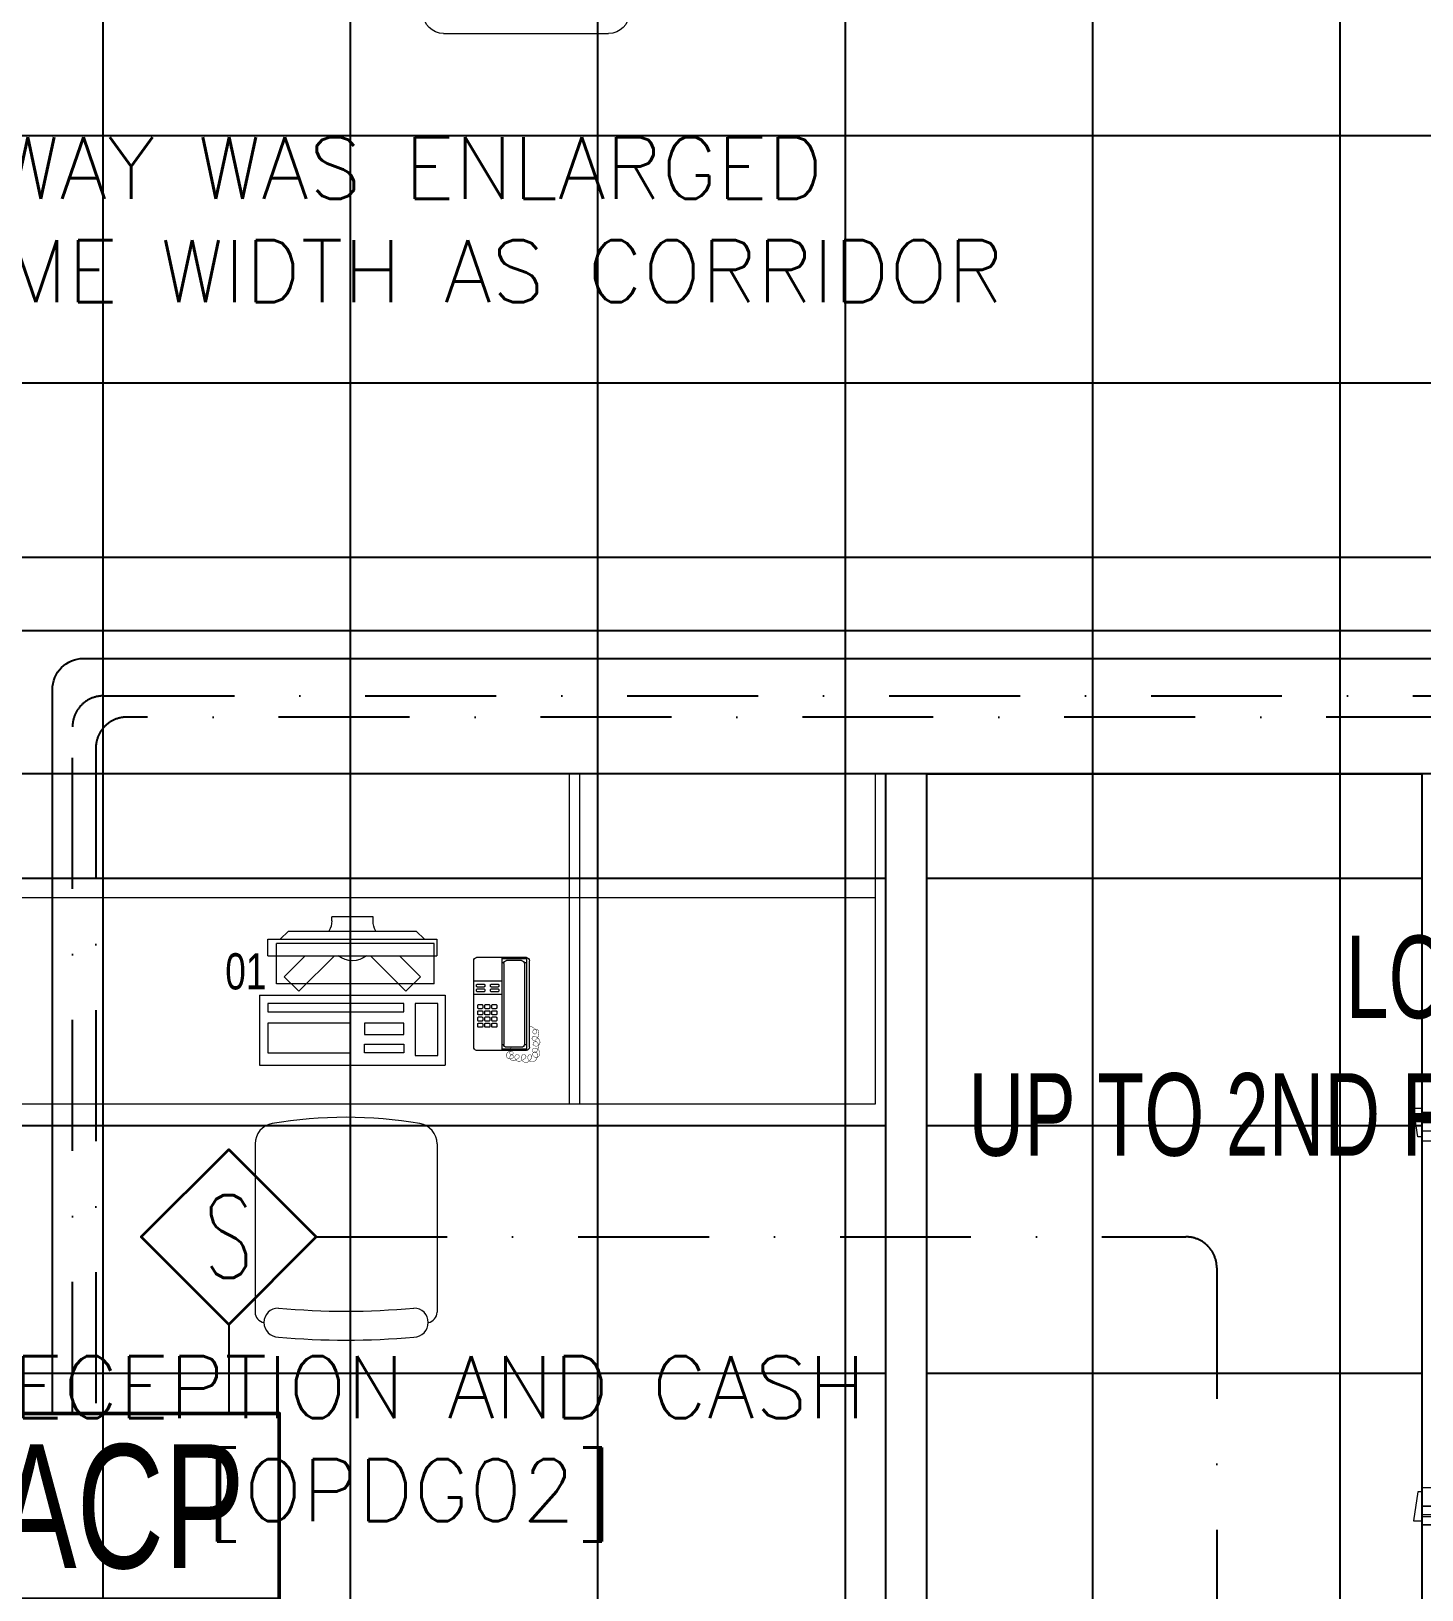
# Model space of a CAD drawing. Header units: inches. Extents: x -246178 to 57169, y -29325 to 19878.
# Drawn here: x 7026 to 10398, y -4725 to -947 of the extents above; entities that cross this region are included whole.
import ezdxf
from ezdxf import colors
from ezdxf.entities.mleader import LeaderData, LeaderLine
from ezdxf.enums import TextEntityAlignment as Align
from ezdxf.math import Vec2, Vec3

# ---------------------------------------------------------------- set-up
doc = ezdxf.new("R2010")
doc.units = ezdxf.units.IN
doc.header["$LTSCALE"] = 25
doc.header["$MEASUREMENT"] = 0
doc.linetypes.add('DASHDOT', pattern=[25.4, 12.7, -6.35, 0, -6.35])
doc.layers.get('0').update_dxf_attribs({"color": 8})
for name, color, linetype, lineweight in [('00-Ground Floor$0$72_EGR_BASE_TEXT', 252, 'Continuous', 5), ('00-Ground Floor$0$72_EGR_EQP_TAG', 142, 'Continuous', 5), ('00-Ground Floor$0$Aluminum', 251, 'Continuous', 5), ('00-Ground Floor$0$LOADING', 253, 'Continuous', 5), ('00-Ground Floor$0$Walls', 251, 'Continuous', 5), ('00-Ground Floor$0$Wooden Joinery', 251, 'Continuous', 5), ('E-LITE-CLNG-CNDT', 6, 'DASHDOT', 35), ('F-ALRM @ 100', 31, 'Continuous', 50), ('F-ALRM-CLNG @ 100', 33, 'Continuous', 35), ('F-ALRM-CLNG-CNDT', 51, 'DASHDOT', 25), ('F-ALRM-CNDT-SPLY', 43, 'POWER SUPPLY', 25), ('T-DATA-TEXT', 2, 'Continuous', 25)]:
    doc.layers.add(name, color=color, linetype=linetype, lineweight=lineweight)
doc.layers.add('00-Ground Floor$0$False Ceiling', color=251, linetype='Continuous')
doc.styles.add('00-Ground Floor$0$SIMPLEX', font='SIMPLEX.shx', dxfattribs={"height": 150})
doc.styles.add('00-Ground Floor$0$X3G_ENTITY_257CFD', font='swisscl.ttf', dxfattribs={"height": 200})
doc.styles.add('DC_Arial', font='arial.ttf', dxfattribs={"width": 0.7})
doc.styles.add('DC_Elc_Romans', font='elc_romans.shx', dxfattribs={"width": 0.7})
doc.styles.add('DC_Simplex', font='SIMPLEX.shx', dxfattribs={"width": 0.7})
doc.styles.get("Standard").update_dxf_attribs({"font": 'arial.ttf'})
doc.linetypes.add('POWER SUPPLY', pattern='A,50.8,-4,["PS",Standard,S=4.5,R=0,X=0,Y=-2.25],-11', length=65.8)

# ---------------------------------------------------------------- blocks, each defined once
blk = doc.blocks.new('00-Ground Floor$0$A$C72370EFE')
at = {"layer": '00-Ground Floor$0$Wooden Joinery'}
for p, q in [((-0.01, -0.03), (-0.01, -0.07)), ((0, -0.03), (-0.01, -0.03)), ((0.04, -0.03), (0.05, -0.03)), ((0.05, -0.03), (0.05, -0.07)), ((-0.05, -0.07), (-0.05, -0.16)), ((-0.03, -0.07), (-0.03, -0.16)), ((-0.01, -0.04), (-0.02, -0.04)), ((-0.01, -0.06), (-0.02, -0.06)), ((0, -0.07), (-0.01, -0.07)), ((0.04, -0.07), (0.05, -0.07)), ((0.05, -0.04), (0.06, -0.04)), ((0.05, -0.06), (0.06, -0.06)), ((0.07, -0.07), (0.07, -0.16)), ((0.09, -0.07), (0.09, -0.16)), ((-0.01, -0.17), (-0.02, -0.17)), ((-0.01, -0.17), (-0.01, -0.19)), ((0.05, -0.17), (0.06, -0.17)), ((0.05, -0.17), (0.05, -0.19)), ((-0.01, -0.19), (-0.02, -0.19)), ((0.05, -0.19), (0.06, -0.19))]:
    blk.add_line(p, q, dxfattribs=at)
for centre, radius, start, end in [((-0.02, -0.07), 0.03, 90, 180), ((-0.02, -0.07), 0.01, 90, 180), ((0.06, -0.07), 0.03, 0, 90), ((0.06, -0.07), 0.01, 0, 90), ((-0.02, -0.16), 0.03, 180, 270), ((-0.02, -0.16), 0.01, 180, 270), ((0.06, -0.16), 0.01, 270, 0), ((0.06, -0.16), 0.03, 270, 0)]:
    blk.add_arc(centre, radius, start, end, dxfattribs=at)
blk = doc.blocks.new('00-Ground Floor$0$A$C5DAD61B4')
at = {"layer": '00-Ground Floor$0$Wooden Joinery'}
for points in [[(80, 959.1), (80, 969.1), (10, 979.1), (10, 959.1)], [(940, 959.1), (940, 969.1), (1010, 979.1), (1010, 959.1)], [(70, 859.1), (70, 849.1), (0, 839.1), (0, 859.1)], [(120, 859.1), (120, 0), (80, 0), (80, 859.1)], [(950, 859.1), (950, 849.1), (1020, 839.1), (1020, 859.1)]]:
    blk.add_lwpolyline(points, close=True, dxfattribs=at)
for points in [[(45, 859.1), (45, 959.1), (20, 959.1), (20, 859.1), (45, 859.1)], [(45, 859.1), (80, 859.1), (80, 899.1), (90, 899.1), (90, 959.1), (45, 959.1), (45, 859.1)], [(975, 859.1), (940, 859.1), (940, 899.1), (930, 899.1), (930, 959.1), (975, 959.1), (975, 859.1)], [(975, 859.1), (975, 959.1), (1000, 959.1), (1000, 859.1), (975, 859.1)]]:
    blk.add_lwpolyline(points, dxfattribs=at)
blk.add_arc((80, 859.1), 860, 272.666, 0, dxfattribs=at)
at = {"layer": '00-Ground Floor$0$Wooden Joinery', "xscale": 999.9999999998854, "yscale": 999.9999999998854, "zscale": 999.9999999998854, "rotation": 180}
blk.add_blockref('00-Ground Floor$0$A$C72370EFE', (120, 0), dxfattribs=at)
blk = doc.blocks.new('00-Ground Floor$0$GF21021-P')
for p, q in [((-0.2207, 0.4756), (-0.2207, 0.0675)), ((0.2205, 0.4756), (0.2205, 0.0675))]:
    blk.add_line(p, q)
for centre, radius, start, end in [((-0.0001, -0.5295), 1.0695, 80.3671, 99.6329), ((-0.1707, 0.4756), 0.05, 99.6329, 180), ((0.1705, 0.4756), 0.05, 0, 80.3671), ((-0.1643, 0.0425), 0.0351, 90, 270), ((0, 1.8467), 1.7767, 264.6946, 275.3053), ((0.1641, 0.0425), 0.0351, 270, 90), ((-0.1957, 0.0675), 0.025, 180, 261.4721), ((0.1955, 0.0675), 0.025, 278.5279, 0), ((0, 1.8314), 1.8314, 264.8532, 275.147)]:
    blk.add_arc(centre, radius, start, end)
blk = doc.blocks.new('00-Ground Floor$0$DM20079-P')
at = {"color": 0}
for p, q in [((-0.0686, 0.217), (-0.0686, 0.008)), ((-0.0616, 0.225), (0.0594, 0.225)), ((-0.0616, 0.225), (-0.0616, 0)), ((-0.0616, 0.222), (-0.0016, 0.222)), ((-0.0616, 0.212), (-0.0565, 0.212)), ((-0.0566, 0.2105), (-0.0566, 0.0145)), ((-0.0496, 0.2175), (-0.0136, 0.2175)), ((-0.0068, 0.212), (-0.0016, 0.212)), ((-0.0066, 0.2105), (-0.0066, 0.0145)), ((-0.0016, 0.225), (-0.0016, 0)), ((0.0664, 0.217), (0.0664, 0.008)), ((-0.0016, 0.1675), (0.0664, 0.1675)), ((-0.0016, 0.135), (0.0664, 0.135)), ((-0.0616, 0.013), (-0.0565, 0.013)), ((-0.0616, 0.003), (-0.0016, 0.003)), ((-0.0594, 0), (0.0594, 0)), ((-0.0496, 0.0075), (-0.0136, 0.0075)), ((-0.0068, 0.013), (-0.0016, 0.013))]:
    blk.add_line(p, q, dxfattribs=at)
for points in [[(0.0074, 0.1605, 0.414214), (0.0054, 0.1585), (0.0054, 0.1555, 0.414214), (0.0074, 0.1535), (0.0234, 0.1535, 0.414214), (0.0254, 0.1555), (0.0254, 0.1585, 0.414214), (0.0234, 0.1605)], [(0.0574, 0.1535, 0.414214), (0.0594, 0.1555), (0.0594, 0.1585, 0.414214), (0.0574, 0.1605), (0.0414, 0.1605, 0.414214), (0.0394, 0.1585), (0.0394, 0.1555, 0.414214), (0.0414, 0.1535)], [(0.0234, 0.142, 0.414214), (0.0254, 0.144), (0.0254, 0.147, 0.414214), (0.0234, 0.149), (0.0074, 0.149, 0.414214), (0.0054, 0.147), (0.0054, 0.144, 0.414214), (0.0074, 0.142)], [(0.0574, 0.142, 0.414214), (0.0594, 0.144), (0.0594, 0.147, 0.414214), (0.0574, 0.149), (0.0414, 0.149, 0.414214), (0.0394, 0.147), (0.0394, 0.144, 0.414214), (0.0414, 0.142)], [(0.0104, 0.103, 0.414214), (0.0124, 0.101), (0.0204, 0.101, 0.414214), (0.0224, 0.103), (0.0224, 0.109, 0.414214), (0.0204, 0.111), (0.0124, 0.111, 0.414214), (0.0104, 0.109)], [(0.0104, 0.088, 0.414214), (0.0124, 0.086), (0.0204, 0.086, 0.414214), (0.0224, 0.088), (0.0224, 0.094, 0.414214), (0.0204, 0.096), (0.0124, 0.096, 0.414214), (0.0104, 0.094)], [(0.0104, 0.073, 0.414214), (0.0124, 0.071), (0.0204, 0.071, 0.414214), (0.0224, 0.073), (0.0224, 0.079, 0.414214), (0.0204, 0.081), (0.0124, 0.081, 0.414214), (0.0104, 0.079)], [(0.0274, 0.103, 0.414214), (0.0294, 0.101), (0.0374, 0.101, 0.414214), (0.0394, 0.103), (0.0394, 0.109, 0.414214), (0.0374, 0.111), (0.0294, 0.111, 0.414214), (0.0274, 0.109)], [(0.0274, 0.088, 0.414214), (0.0294, 0.086), (0.0374, 0.086, 0.414214), (0.0394, 0.088), (0.0394, 0.094, 0.414214), (0.0374, 0.096), (0.0294, 0.096, 0.414214), (0.0274, 0.094)], [(0.0274, 0.073, 0.414214), (0.0294, 0.071), (0.0374, 0.071, 0.414214), (0.0394, 0.073), (0.0394, 0.079, 0.414214), (0.0374, 0.081), (0.0294, 0.081, 0.414214), (0.0274, 0.079)], [(0.0444, 0.103, 0.414214), (0.0464, 0.101), (0.0544, 0.101, 0.414214), (0.0564, 0.103), (0.0564, 0.109, 0.414214), (0.0544, 0.111), (0.0464, 0.111, 0.414214), (0.0444, 0.109)], [(0.0444, 0.088, 0.414214), (0.0464, 0.086), (0.0544, 0.086, 0.414214), (0.0564, 0.088), (0.0564, 0.094, 0.414214), (0.0544, 0.096), (0.0464, 0.096, 0.414214), (0.0444, 0.094)], [(0.0444, 0.073, 0.414214), (0.0464, 0.071), (0.0544, 0.071, 0.414214), (0.0564, 0.073), (0.0564, 0.079, 0.414214), (0.0544, 0.081), (0.0464, 0.081, 0.414214), (0.0444, 0.079)], [(0.0104, 0.058, 0.414214), (0.0124, 0.056), (0.0204, 0.056, 0.414214), (0.0224, 0.058), (0.0224, 0.064, 0.414214), (0.0204, 0.066), (0.0124, 0.066, 0.414214), (0.0104, 0.064)], [(0.0274, 0.058, 0.414214), (0.0294, 0.056), (0.0374, 0.056, 0.414214), (0.0394, 0.058), (0.0394, 0.064, 0.414214), (0.0374, 0.066), (0.0294, 0.066, 0.414214), (0.0274, 0.064)], [(0.0444, 0.058, 0.414214), (0.0464, 0.056), (0.0544, 0.056, 0.414214), (0.0564, 0.058), (0.0564, 0.064, 0.414214), (0.0544, 0.066), (0.0464, 0.066, 0.414214), (0.0444, 0.064)]]:
    blk.add_lwpolyline(points, format="xyb", close=True, dxfattribs=at)
at = {"color": 0, "const_width": 0.001}
blk.add_lwpolyline([(-0.0686, 0.059, 0.184574), (-0.0861, 0.0478, 1.44364), (-0.0769, 0.0452, 0.837915), (-0.0907, 0.0465, 0.30536), (-0.0835, 0.0248, 1.584726), (-0.0815, 0.034, 0.253153), (-0.094, 0.0228, 0.874198), (-0.0776, 0.0142, 0.915253), (-0.0897, 0.0168, 0.223821), (-0.0874, -0.0011, 1.703343), (-0.0796, 0.005, 0.588962), (-0.0934, -0.0114, 0.717795), (-0.0769, -0.0108, 0.983104), (-0.0875, -0.0075, 0.326362), (-0.0815, -0.0259, 0.758716), (-0.0657, -0.0134, 0.906186), (-0.0743, -0.016, 0.189488), (-0.067, -0.0272, 0.7948), (-0.0506, -0.0127, 1.223996), (-0.0585, -0.0193, 0.072149), (-0.0473, -0.0259, 0.645886), (-0.0341, -0.0134, 1.366917), (-0.042, -0.0193, 0.078415), (-0.0315, -0.0246, 0.723006), (-0.0229, -0.0127, 1.105484), (-0.0289, -0.018, 0.327892), (-0.017, -0.0193, 0.446638), (-0.0144, -0.0068, 0.327263), (-0.0269, -0.0029, 1.240441), (-0.0229, -0.0094, 0.611307), (-0.0278, 0.0075)], format="xyb", dxfattribs=at)
at = {"color": 0}
for centre, radius, start, end in [((-0.0605, 0.217), 0.00813, 97.9633, 179.6649), ((-0.0496, 0.2105), 0.007, 90, 180), ((-0.0136, 0.2105), 0.007, 0, 90), ((0.0582, 0.217), 0.00813, 0.3351, 82.0367), ((-0.0605, 0.008), 0.00813, 180.3351, 277.9633), ((-0.0496, 0.0145), 0.007, 180, 270), ((-0.0136, 0.0145), 0.007, 270, 0), ((0.0582, 0.008), 0.00813, 277.9633, 359.6649)]:
    blk.add_arc(centre, radius, start, end, dxfattribs=at)
blk = doc.blocks.new('00-Ground Floor$0$GF21009T-P')
for p, q in [((0.4002, 0.5), (0, 0.5)), ((-0.0499, 0.4501), (-0.0499, 0.0499)), ((0.4501, 0.4501), (0.4501, 0.0499)), ((0.4501, 0.3), (0.5001, 0.3)), ((0.4501, 0.2), (0.5001, 0.2)), ((0.4002, 0), (0, 0))]:
    blk.add_line(p, q)
for centre, start, end in [((0, 0.4501), 90, 180), ((0.4002, 0.4501), 0, 90), ((0, 0.0499), 180, 270), ((0.4002, 0.0499), 270, 0)]:
    blk.add_arc(centre, 0.0499, start, end)
blk = doc.blocks.new('00-Ground Floor$0$A$C76ae8329')
at = {"layer": '00-Ground Floor$0$Aluminum'}
for p, q in [((202.1, 404.6), (1182.1, 404.6)), ((227.1, 404.6), (227.1, 304.6)), ((1157.1, 404.6), (1157.1, 304.6)), ((227.1, 354.6), (1157.1, 354.6)), ((277.1, 354.6), (277.1, 304.6)), ((1107.1, 354.6), (1107.1, 304.6)), ((202.1, 304.6), (1182.1, 304.6)), ((1107.1, 329.6), (277.1, 329.6))]:
    blk.add_line(p, q, dxfattribs=at)
at = {"layer": '00-Ground Floor$0$Walls'}
for p, q in [((202.1, 304.6), (202.1, 404.6)), ((202.1, 304.6), (202.1, 404.6)), ((202.1, 404.6), (202.1, 304.6)), ((1182.1, 304.6), (1182.1, 404.6)), ((1182.1, 304.6), (1182.1, 404.6)), ((1182.1, 404.6), (1182.1, 304.6))]:
    blk.add_line(p, q, dxfattribs=at)
blk = doc.blocks.new('00-Ground Floor$0$ITCWLS1-P')
at = {"layer": '00-Ground Floor$0$LOADING'}
for p, q in [((-0.2651, 0.43, 0), (-0.3051, 0.43, 0)), ((-0.3051, 0.43, 0), (-0.3051, 0.02, 0)), ((-0.2651, 0.43, 0), (-0.2651, 0.02, 0)), ((-0.17, 0.45), (-0.17, 0)), ((-0.17, 0.45), (0, 0.45)), ((-0.1496, 0.4305), (-0.1291, 0.4305)), ((-0.1291, 0.4305), (-0.1291, 0.4089)), ((0, 0.45), (0, 0)), ((-0.3251, 0.38, 0), (-0.3051, 0.4, 0)), ((-0.3251, 0.38, 0), (-0.3251, 0.07, 0)), ((-0.197, 0.4094), (-0.295, 0.4094)), ((-0.295, 0.0264), (-0.295, 0.4094)), ((-0.197, 0.0264), (-0.197, 0.4094)), ((-0.3503, 0.275), (-0.3596, 0.275)), ((-0.3596, 0.175), (-0.3596, 0.275)), ((-0.3503, 0.175), (-0.3596, 0.175)), ((-0.3251, 0.07, 0), (-0.3051, 0.05, 0)), ((-0.3051, 0.02, 0), (-0.2651, 0.02, 0)), ((-0.197, 0.0264), (-0.295, 0.0264)), ((-0.17, 0), (0, 0))]:
    blk.add_line(p, q, dxfattribs=at)
at = {"layer": '00-Ground Floor$0$LOADING', "extrusion": (2.48281e-10, 3.18408e-10, -1)}
for p, q in [((-0.2651, 0.3395), (-0.2144, 0.3902)), ((-0.1791, 0.3548), (-0.2144, 0.3902)), ((-0.2651, 0.2688), (-0.1791, 0.3548))]:
    blk.add_line(p, q, dxfattribs=at)
at = {"layer": '00-Ground Floor$0$LOADING', "extrusion": (2.48281e-10, -3.18408e-10, -1)}
for p, q in [((-0.2651, 0.1812), (-0.1791, 0.0952)), ((-0.2651, 0.1105), (-0.2144, 0.0598)), ((-0.1791, 0.0952), (-0.2144, 0.0598))]:
    blk.add_line(p, q, dxfattribs=at)
at = {"layer": '00-Ground Floor$0$LOADING'}
for points in [[(-0.1291, 0.4089), (-0.1291, 0.1), (-0.1496, 0.1), (-0.1496, 0.4305)], [(-0.1496, 0.1), (-0.1496, 0.1), (-0.1496, 0.1), (-0.1496, 0.1), (-0.1496, 0.1), (-0.1496, 0.1), (-0.1496, 0.1), (-0.1496, 0.1), (-0.1496, 0.1)], [(-0.1496, 0.1), (-0.1496, 0.1), (-0.1496, 0.1), (-0.1496, 0.1), (-0.1496, 0.1), (-0.1496, 0.1), (-0.1496, 0.1), (-0.1496, 0.1), (-0.1496, 0.1), (-0.1496, 0.1), (-0.1496, 0.1), (-0.1496, 0.1), (-0.1496, 0.1), (-0.1496, 0.1), (-0.1496, 0.1), (-0.1496, 0.1), (-0.1496, 0.1), (-0.1496, 0.1)], [(-0.1496, 0.1), (-0.1496, 0.1), (-0.1496, 0.1), (-0.1496, 0.1), (-0.1496, 0.1), (-0.1496, 0.1), (-0.1496, 0.1), (-0.1496, 0.1), (-0.1496, 0.1), (-0.1496, 0.1)], [(-0.1496, 0.1), (-0.1496, 0.1), (-0.1496, 0.1), (-0.1496, 0.1), (-0.1496, 0.1), (-0.1496, 0.1), (-0.1496, 0.1)], [(-0.1496, 0.1), (-0.1496, 0.1), (-0.1496, 0.1), (-0.1496, 0.1), (-0.1496, 0.1), (-0.1496, 0.1), (-0.1496, 0.1), (-0.1496, 0.1), (-0.1496, 0.1), (-0.1496, 0.1)], [(-0.1496, 0.1), (-0.1496, 0.1), (-0.1496, 0.1), (-0.1496, 0.1), (-0.1496, 0.1), (-0.1496, 0.1), (-0.1496, 0.1), (-0.1496, 0.1), (-0.1496, 0.1), (-0.1496, 0.1), (-0.1496, 0.1), (-0.1496, 0.1), (-0.1496, 0.1), (-0.1496, 0.1), (-0.1496, 0.1)], [(-0.1496, 0.1), (-0.1496, 0.1), (-0.1496, 0.1), (-0.1496, 0.1), (-0.1496, 0.1), (-0.1496, 0.1), (-0.1496, 0.1), (-0.1496, 0.1), (-0.1496, 0.1), (-0.1496, 0.1)], [(-0.1496, 0.1), (-0.1496, 0.1), (-0.1496, 0.1), (-0.1496, 0.1), (-0.1496, 0.1), (-0.1496, 0.1), (-0.1496, 0.1), (-0.1496, 0.1), (-0.1496, 0.1), (-0.1496, 0.1)], [(-0.1496, 0.1), (-0.1496, 0.1), (-0.1496, 0.1), (-0.1496, 0.1), (-0.1496, 0.1), (-0.1496, 0.1), (-0.1496, 0.1), (-0.1496, 0.1), (-0.1496, 0.1), (-0.1496, 0.1), (-0.1496, 0.1), (-0.1496, 0.1), (-0.1496, 0.1), (-0.1496, 0.1), (-0.1496, 0.1), (-0.1496, 0.1), (-0.1496, 0.1), (-0.1496, 0.1), (-0.1496, 0.1), (-0.1496, 0.1), (-0.1496, 0.1), (-0.1496, 0.1), (-0.1496, 0.1), (-0.1496, 0.1), (-0.1496, 0.1), (-0.1496, 0.1), (-0.1496, 0.1), (-0.1496, 0.1), (-0.1496, 0.1), (-0.1496, 0.1), (-0.1496, 0.1), (-0.1496, 0.1), (-0.1496, 0.1), (-0.1496, 0.1), (-0.1496, 0.1), (-0.1496, 0.1), (-0.1496, 0.1), (-0.1496, 0.1), (-0.1496, 0.1), (-0.1496, 0.1), (-0.1496, 0.1), (-0.1496, 0.1), (-0.1496, 0.1), (-0.1496, 0.1), (-0.1496, 0.1), (-0.1496, 0.1), (-0.1496, 0.1), (-0.1496, 0.1), (-0.1496, 0.1), (-0.1496, 0.1), (-0.1496, 0.1), (-0.1496, 0.1), (-0.1496, 0.1), (-0.1496, 0.1)], [(-0.1496, 0.1), (-0.1496, 0.1), (-0.1496, 0.1), (-0.1496, 0.1), (-0.1496, 0.1), (-0.1496, 0.1), (-0.1496, 0.1), (-0.1496, 0.1), (-0.1496, 0.1), (-0.1496, 0.1), (-0.1496, 0.1), (-0.1496, 0.1), (-0.1496, 0.1), (-0.1496, 0.1), (-0.1496, 0.1), (-0.1496, 0.1), (-0.1496, 0.1), (-0.1496, 0.1), (-0.1496, 0.1), (-0.1496, 0.1), (-0.1496, 0.1), (-0.1496, 0.1), (-0.1496, 0.1), (-0.1496, 0.1), (-0.1496, 0.1), (-0.1496, 0.1), (-0.1496, 0.1), (-0.1496, 0.1), (-0.1496, 0.1), (-0.1496, 0.1), (-0.1496, 0.1), (-0.1496, 0.1), (-0.1496, 0.1), (-0.1496, 0.1), (-0.1496, 0.1), (-0.1496, 0.1), (-0.1496, 0.1), (-0.1496, 0.1), (-0.1496, 0.1), (-0.1496, 0.1), (-0.1496, 0.1), (-0.1496, 0.1), (-0.1496, 0.1), (-0.1496, 0.1), (-0.1496, 0.1), (-0.1496, 0.1), (-0.1496, 0.1), (-0.1496, 0.1), (-0.1496, 0.1), (-0.1496, 0.1), (-0.1496, 0.1), (-0.1496, 0.1), (-0.1496, 0.1), (-0.1496, 0.1), (-0.1496, 0.1), (-0.1496, 0.1), (-0.1496, 0.1), (-0.1496, 0.1), (-0.1496, 0.1), (-0.1496, 0.1), (-0.1496, 0.1), (-0.1496, 0.1), (-0.1496, 0.1), (-0.1496, 0.1), (-0.1496, 0.1), (-0.1496, 0.1), (-0.1496, 0.1), (-0.1496, 0.1), (-0.1496, 0.1), (-0.1496, 0.1), (-0.1496, 0.1), (-0.1496, 0.1), (-0.1496, 0.1), (-0.1496, 0.1), (-0.1496, 0.1), (-0.1496, 0.1), (-0.1496, 0.1), (-0.1496, 0.1), (-0.1496, 0.1), (-0.1496, 0.1), (-0.1496, 0.1), (-0.1496, 0.1), (-0.1496, 0.1), (-0.1496, 0.1), (-0.1496, 0.1), (-0.1496, 0.1), (-0.1496, 0.1), (-0.1496, 0.1), (-0.1496, 0.1)], [(-0.1496, 0.1), (-0.1496, 0.1), (-0.1496, 0.1), (-0.1496, 0.1), (-0.1496, 0.1), (-0.1496, 0.1), (-0.1496, 0.1), (-0.1496, 0.1), (-0.1496, 0.1), (-0.1496, 0.1), (-0.1496, 0.1), (-0.1496, 0.1)], [(-0.1496, 0.1), (-0.1496, 0.1), (-0.1496, 0.1), (-0.1496, 0.1), (-0.1496, 0.1), (-0.1496, 0.1), (-0.1496, 0.1)], [(-0.1496, 0.1), (-0.1496, 0.1), (-0.1496, 0.1), (-0.1496, 0.1), (-0.1496, 0.1), (-0.1496, 0.1), (-0.1496, 0.1), (-0.1496, 0.1), (-0.1496, 0.1), (-0.1496, 0.1), (-0.1496, 0.1), (-0.1496, 0.1), (-0.1496, 0.1), (-0.1496, 0.1), (-0.1496, 0.1), (-0.1496, 0.1), (-0.1496, 0.1)], [(-0.1496, 0.1), (-0.1496, 0.1), (-0.1496, 0.1), (-0.1496, 0.1), (-0.1496, 0.1), (-0.1496, 0.1), (-0.1496, 0.1), (-0.1496, 0.1), (-0.1496, 0.1), (-0.1496, 0.1), (-0.1496, 0.1), (-0.1496, 0.1), (-0.1496, 0.1), (-0.1496, 0.1), (-0.1496, 0.1), (-0.1496, 0.1), (-0.1496, 0.1), (-0.1496, 0.1), (-0.1496, 0.1), (-0.1496, 0.1), (-0.1496, 0.1), (-0.1496, 0.1), (-0.1496, 0.1), (-0.1496, 0.1), (-0.1496, 0.1), (-0.1496, 0.1), (-0.1496, 0.1), (-0.1496, 0.1), (-0.1496, 0.1), (-0.1496, 0.1), (-0.1496, 0.1), (-0.1496, 0.1), (-0.1496, 0.1), (-0.1496, 0.1), (-0.1496, 0.1), (-0.1496, 0.1), (-0.1496, 0.1), (-0.1496, 0.1), (-0.1496, 0.1), (-0.1496, 0.1), (-0.1496, 0.1), (-0.1496, 0.1), (-0.1496, 0.1), (-0.1496, 0.1), (-0.1496, 0.1), (-0.1496, 0.1), (-0.1496, 0.1), (-0.1496, 0.1), (-0.1496, 0.1), (-0.1496, 0.1), (-0.1496, 0.1), (-0.1496, 0.1), (-0.1496, 0.1), (-0.1496, 0.1), (-0.1496, 0.1), (-0.1496, 0.1), (-0.1496, 0.1), (-0.1496, 0.1), (-0.1496, 0.1), (-0.1496, 0.1), (-0.1496, 0.1), (-0.1496, 0.1), (-0.1496, 0.1), (-0.1496, 0.1), (-0.1496, 0.1), (-0.1496, 0.1), (-0.1496, 0.1), (-0.1496, 0.1), (-0.1496, 0.1), (-0.1496, 0.1), (-0.1496, 0.1), (-0.1496, 0.1), (-0.1496, 0.1), (-0.1496, 0.1), (-0.1496, 0.1), (-0.1496, 0.1), (-0.1496, 0.1), (-0.1496, 0.1), (-0.1496, 0.1), (-0.1496, 0.1), (-0.1496, 0.1), (-0.1496, 0.1), (-0.1496, 0.1), (-0.1496, 0.1), (-0.1496, 0.1), (-0.1496, 0.1), (-0.1496, 0.1), (-0.1496, 0.1), (-0.1496, 0.1), (-0.1496, 0.1), (-0.1496, 0.1), (-0.1496, 0.1), (-0.1496, 0.1), (-0.1496, 0.1), (-0.1496, 0.1), (-0.1496, 0.1), (-0.1496, 0.1), (-0.1496, 0.1), (-0.1496, 0.1), (-0.1496, 0.1), (-0.1496, 0.1), (-0.1496, 0.1), (-0.1496, 0.1), (-0.1496, 0.1), (-0.1496, 0.1), (-0.1496, 0.1), (-0.1496, 0.1), (-0.1496, 0.1), (-0.1496, 0.1), (-0.1496, 0.1), (-0.1496, 0.1)], [(-0.1496, 0.1), (-0.1496, 0.1), (-0.1496, 0.1), (-0.1496, 0.1), (-0.1496, 0.1), (-0.1496, 0.1), (-0.1496, 0.1), (-0.1496, 0.1)]]:
    blk.add_lwpolyline(points, dxfattribs=at)
for points in [[(-0.1019, 0.4305), (-0.0304, 0.4305), (-0.0304, 0.2294), (-0.1019, 0.2294)], [(-0.1019, 0.1954), (-0.0747, 0.1954), (-0.0747, 0.1), (-0.1019, 0.1)], [(-0.0304, 0.1954), (-0.0508, 0.1954), (-0.0508, 0.1), (-0.0304, 0.1)], [(-0.1496, 0.1), (-0.1496, 0.1), (-0.1496, 0.1), (-0.1496, 0.1), (-0.1496, 0.1), (-0.1496, 0.1), (-0.1496, 0.1), (-0.1496, 0.1), (-0.1496, 0.1), (-0.1496, 0.1), (-0.1496, 0.1), (-0.1496, 0.1), (-0.1496, 0.1), (-0.1496, 0.1), (-0.1496, 0.1), (-0.1496, 0.1), (-0.1496, 0.1), (-0.1496, 0.1), (-0.1496, 0.1), (-0.1496, 0.1), (-0.1496, 0.1), (-0.1496, 0.1), (-0.1496, 0.1), (-0.1496, 0.1), (-0.1496, 0.1), (-0.1496, 0.1), (-0.1496, 0.1), (-0.1496, 0.1), (-0.1496, 0.1), (-0.1496, 0.1), (-0.1496, 0.1), (-0.1496, 0.1), (-0.1496, 0.1), (-0.1496, 0.1), (-0.1496, 0.1), (-0.1496, 0.1), (-0.1496, 0.1), (-0.1496, 0.1), (-0.1496, 0.1), (-0.1496, 0.1), (-0.1496, 0.1), (-0.1496, 0.1), (-0.1496, 0.1), (-0.1496, 0.1), (-0.1496, 0.1), (-0.1496, 0.1), (-0.1496, 0.1), (-0.1496, 0.1), (-0.1496, 0.1), (-0.1496, 0.1), (-0.1496, 0.1), (-0.1496, 0.1), (-0.1496, 0.1), (-0.1496, 0.1), (-0.1496, 0.1), (-0.1496, 0.1), (-0.1496, 0.1), (-0.1496, 0.1), (-0.1496, 0.1), (-0.1496, 0.1), (-0.1496, 0.1), (-0.1496, 0.1), (-0.1496, 0.1), (-0.1496, 0.1), (-0.1496, 0.1), (-0.1496, 0.1), (-0.1496, 0.1), (-0.1496, 0.1), (-0.1496, 0.1), (-0.1496, 0.1), (-0.1496, 0.1), (-0.1496, 0.1), (-0.1496, 0.1), (-0.1496, 0.1), (-0.1496, 0.1), (-0.1496, 0.1), (-0.1496, 0.1), (-0.1496, 0.1), (-0.1496, 0.1), (-0.1496, 0.1), (-0.1496, 0.1), (-0.1496, 0.1), (-0.1496, 0.1), (-0.1496, 0.1), (-0.1496, 0.1), (-0.1496, 0.1), (-0.1496, 0.1), (-0.1496, 0.1), (-0.1496, 0.1), (-0.1496, 0.1), (-0.1496, 0.1), (-0.1496, 0.1), (-0.1496, 0.1), (-0.1496, 0.1), (-0.1496, 0.1), (-0.1496, 0.1), (-0.1496, 0.1), (-0.1496, 0.1), (-0.1496, 0.1), (-0.1496, 0.1), (-0.1496, 0.1), (-0.1496, 0.1), (-0.1496, 0.1), (-0.1496, 0.1), (-0.1496, 0.1), (-0.1496, 0.1), (-0.1496, 0.1), (-0.1496, 0.1), (-0.1496, 0.1), (-0.1496, 0.1), (-0.1496, 0.1), (-0.1496, 0.1), (-0.1496, 0.1), (-0.1496, 0.1), (-0.1496, 0.1), (-0.1496, 0.1), (-0.1496, 0.1), (-0.1496, 0.1), (-0.1496, 0.1), (-0.1496, 0.1), (-0.1496, 0.1), (-0.1496, 0.1), (-0.1496, 0.1), (-0.1496, 0.1), (-0.1496, 0.1), (-0.1496, 0.1), (-0.1496, 0.1), (-0.1496, 0.1), (-0.1496, 0.1), (-0.1496, 0.1), (-0.1496, 0.1), (-0.1496, 0.1), (-0.1496, 0.1), (-0.1496, 0.1), (-0.1496, 0.1), (-0.1496, 0.1), (-0.1496, 0.1), (-0.1496, 0.1), (-0.1496, 0.1), (-0.1496, 0.1), (-0.1496, 0.1), (-0.1496, 0.1), (-0.1496, 0.1), (-0.1496, 0.1), (-0.1496, 0.1), (-0.1496, 0.1), (-0.1496, 0.1), (-0.1496, 0.1), (-0.1496, 0.1), (-0.1496, 0.1), (-0.1496, 0.1), (-0.1496, 0.1), (-0.1496, 0.1), (-0.1496, 0.1), (-0.1496, 0.1), (-0.1496, 0.1), (-0.1496, 0.1), (-0.1496, 0.1), (-0.1496, 0.1), (-0.1496, 0.1), (-0.1496, 0.1), (-0.1496, 0.1), (-0.1496, 0.1), (-0.1496, 0.1), (-0.1496, 0.1), (-0.1496, 0.1), (-0.1496, 0.1), (-0.1496, 0.1), (-0.1496, 0.1), (-0.1496, 0.1), (-0.1496, 0.1), (-0.1496, 0.1), (-0.1496, 0.1), (-0.1496, 0.1), (-0.1496, 0.1), (-0.1496, 0.1), (-0.1496, 0.1), (-0.1496, 0.1), (-0.1496, 0.1), (-0.1496, 0.1), (-0.1496, 0.1), (-0.1496, 0.1), (-0.1496, 0.1), (-0.1496, 0.1), (-0.1496, 0.1), (-0.1496, 0.1), (-0.1496, 0.1), (-0.1496, 0.1), (-0.1496, 0.1), (-0.1496, 0.1), (-0.1496, 0.1), (-0.1496, 0.1), (-0.1496, 0.1), (-0.1496, 0.1), (-0.1496, 0.1), (-0.1496, 0.1), (-0.1496, 0.1), (-0.1496, 0.1), (-0.1496, 0.1), (-0.1496, 0.1), (-0.1496, 0.1), (-0.1496, 0.1), (-0.1496, 0.1), (-0.1496, 0.1), (-0.1496, 0.1), (-0.1496, 0.1), (-0.1496, 0.1), (-0.1496, 0.1), (-0.1496, 0.1), (-0.1496, 0.1), (-0.1496, 0.1), (-0.1496, 0.1), (-0.1496, 0.1), (-0.1496, 0.1), (-0.1496, 0.1), (-0.1496, 0.1), (-0.1496, 0.1), (-0.1496, 0.1), (-0.1496, 0.1), (-0.1496, 0.1), (-0.1496, 0.1), (-0.1496, 0.1), (-0.1496, 0.1), (-0.1496, 0.1), (-0.1496, 0.1), (-0.1496, 0.1), (-0.1496, 0.1), (-0.1496, 0.1), (-0.1496, 0.1), (-0.1496, 0.1), (-0.1496, 0.1), (-0.1496, 0.1), (-0.1496, 0.1), (-0.1496, 0.1), (-0.1496, 0.1), (-0.1496, 0.1), (-0.1496, 0.1), (-0.1496, 0.1), (-0.1496, 0.1), (-0.1496, 0.1), (-0.1496, 0.1), (-0.1496, 0.1), (-0.1496, 0.1), (-0.1496, 0.1), (-0.1496, 0.1), (-0.1496, 0.1), (-0.1496, 0.1), (-0.1496, 0.1), (-0.1496, 0.1), (-0.1496, 0.1), (-0.1496, 0.1), (-0.1496, 0.1), (-0.1496, 0.1), (-0.1496, 0.1), (-0.1496, 0.1), (-0.1496, 0.1), (-0.1496, 0.1), (-0.1496, 0.1), (-0.1496, 0.1), (-0.1496, 0.1), (-0.1496, 0.1), (-0.1496, 0.1), (-0.1496, 0.1), (-0.1496, 0.1), (-0.1496, 0.1), (-0.1496, 0.1), (-0.1496, 0.1), (-0.1496, 0.1), (-0.1496, 0.1), (-0.1496, 0.1), (-0.1496, 0.1), (-0.1496, 0.1), (-0.1496, 0.1), (-0.1496, 0.1), (-0.1496, 0.1), (-0.1496, 0.1), (-0.1496, 0.1)], [(-0.1496, 0.1), (-0.1496, 0.1), (-0.1496, 0.1), (-0.1496, 0.1), (-0.1496, 0.1), (-0.1496, 0.1), (-0.1496, 0.1), (-0.1496, 0.1), (-0.1496, 0.1), (-0.1496, 0.1), (-0.1496, 0.1), (-0.1496, 0.1), (-0.1496, 0.1), (-0.1496, 0.1), (-0.1496, 0.1), (-0.1496, 0.1), (-0.1496, 0.1), (-0.1496, 0.1), (-0.1496, 0.1), (-0.1496, 0.1), (-0.1496, 0.1), (-0.1496, 0.1), (-0.1496, 0.1), (-0.1496, 0.1), (-0.1496, 0.1), (-0.1496, 0.1), (-0.1496, 0.1), (-0.1496, 0.1), (-0.1496, 0.1), (-0.1496, 0.1), (-0.1496, 0.1), (-0.1496, 0.1), (-0.1496, 0.1), (-0.1496, 0.1), (-0.1496, 0.1), (-0.1496, 0.1), (-0.1496, 0.1), (-0.1496, 0.1), (-0.1496, 0.1), (-0.1496, 0.1), (-0.1496, 0.1), (-0.1496, 0.1), (-0.1496, 0.1), (-0.1496, 0.1), (-0.1496, 0.1), (-0.1496, 0.1), (-0.1496, 0.1), (-0.1496, 0.1), (-0.1496, 0.1), (-0.1496, 0.1), (-0.1496, 0.1), (-0.1496, 0.1), (-0.1496, 0.1), (-0.1496, 0.1), (-0.1496, 0.1), (-0.1496, 0.1), (-0.1496, 0.1), (-0.1496, 0.1), (-0.1496, 0.1), (-0.1496, 0.1), (-0.1496, 0.1), (-0.1496, 0.1), (-0.1496, 0.1), (-0.1496, 0.1), (-0.1496, 0.1), (-0.1496, 0.1), (-0.1496, 0.1), (-0.1496, 0.1), (-0.1496, 0.1), (-0.1496, 0.1), (-0.1496, 0.1), (-0.1496, 0.1), (-0.1496, 0.1), (-0.1496, 0.1), (-0.1496, 0.1), (-0.1496, 0.1), (-0.1496, 0.1), (-0.1496, 0.1), (-0.1496, 0.1), (-0.1496, 0.1), (-0.1496, 0.1), (-0.1496, 0.1), (-0.1496, 0.1), (-0.1496, 0.1), (-0.1496, 0.1), (-0.1496, 0.1), (-0.1496, 0.1), (-0.1496, 0.1), (-0.1496, 0.1), (-0.1496, 0.1), (-0.1496, 0.1), (-0.1496, 0.1), (-0.1496, 0.1), (-0.1496, 0.1), (-0.1496, 0.1), (-0.1496, 0.1), (-0.1496, 0.1), (-0.1496, 0.1), (-0.1496, 0.1), (-0.1496, 0.1), (-0.1496, 0.1), (-0.1496, 0.1), (-0.1496, 0.1), (-0.1496, 0.1), (-0.1496, 0.1), (-0.1496, 0.1), (-0.1496, 0.1), (-0.1496, 0.1), (-0.1496, 0.1), (-0.1496, 0.1), (-0.1496, 0.1), (-0.1496, 0.1), (-0.1496, 0.1), (-0.1496, 0.1), (-0.1496, 0.1), (-0.1496, 0.1), (-0.1496, 0.1), (-0.1496, 0.1), (-0.1496, 0.1), (-0.1496, 0.1), (-0.1496, 0.1), (-0.1496, 0.1), (-0.1496, 0.1), (-0.1496, 0.1), (-0.1496, 0.1), (-0.1496, 0.1), (-0.1496, 0.1), (-0.1496, 0.1), (-0.1496, 0.1), (-0.1496, 0.1), (-0.1496, 0.1), (-0.1496, 0.1), (-0.1496, 0.1), (-0.1496, 0.1), (-0.1496, 0.1), (-0.1496, 0.1), (-0.1496, 0.1), (-0.1496, 0.1), (-0.1496, 0.1), (-0.1496, 0.1), (-0.1496, 0.1), (-0.1496, 0.1), (-0.1496, 0.1), (-0.1496, 0.1), (-0.1496, 0.1), (-0.1496, 0.1), (-0.1496, 0.1), (-0.1496, 0.1), (-0.1496, 0.1), (-0.1496, 0.1), (-0.1496, 0.1), (-0.1496, 0.1), (-0.1496, 0.1), (-0.1496, 0.1), (-0.1496, 0.1), (-0.1496, 0.1), (-0.1496, 0.1), (-0.1496, 0.1), (-0.1496, 0.1), (-0.1496, 0.1), (-0.1496, 0.1), (-0.1496, 0.1), (-0.1496, 0.1), (-0.1496, 0.1), (-0.1496, 0.1), (-0.1496, 0.1), (-0.1496, 0.1), (-0.1496, 0.1), (-0.1496, 0.1), (-0.1496, 0.1), (-0.1496, 0.1), (-0.1496, 0.1), (-0.1496, 0.1), (-0.1496, 0.1), (-0.1496, 0.1), (-0.1496, 0.1), (-0.1496, 0.1), (-0.1496, 0.1), (-0.1496, 0.1), (-0.1496, 0.1), (-0.1496, 0.1), (-0.1496, 0.1), (-0.1496, 0.1), (-0.1496, 0.1), (-0.1496, 0.1), (-0.1496, 0.1), (-0.1496, 0.1), (-0.1496, 0.1), (-0.1496, 0.1), (-0.1496, 0.1), (-0.1496, 0.1), (-0.1496, 0.1), (-0.1496, 0.1), (-0.1496, 0.1), (-0.1496, 0.1), (-0.1496, 0.1), (-0.1496, 0.1), (-0.1496, 0.1), (-0.1496, 0.1), (-0.1496, 0.1), (-0.1496, 0.1), (-0.1496, 0.1), (-0.1496, 0.1), (-0.1496, 0.1), (-0.1496, 0.1), (-0.1496, 0.1), (-0.1496, 0.1), (-0.1496, 0.1), (-0.1496, 0.1), (-0.1496, 0.1), (-0.1496, 0.1), (-0.1496, 0.1), (-0.1496, 0.1), (-0.1496, 0.1)], [(-0.1496, 0.1), (-0.1496, 0.1), (-0.1496, 0.1), (-0.1496, 0.1), (-0.1496, 0.1), (-0.1496, 0.1), (-0.1496, 0.1), (-0.1496, 0.1), (-0.1496, 0.1), (-0.1496, 0.1), (-0.1496, 0.1), (-0.1496, 0.1), (-0.1496, 0.1), (-0.1496, 0.1), (-0.1496, 0.1), (-0.1496, 0.1), (-0.1496, 0.1), (-0.1496, 0.1), (-0.1496, 0.1), (-0.1496, 0.1), (-0.1496, 0.1), (-0.1496, 0.1), (-0.1496, 0.1), (-0.1496, 0.1), (-0.1496, 0.1), (-0.1496, 0.1), (-0.1496, 0.1), (-0.1496, 0.1), (-0.1496, 0.1), (-0.1496, 0.1), (-0.1496, 0.1), (-0.1496, 0.1), (-0.1496, 0.1), (-0.1496, 0.1), (-0.1496, 0.1), (-0.1496, 0.1), (-0.1496, 0.1), (-0.1496, 0.1), (-0.1496, 0.1), (-0.1496, 0.1), (-0.1496, 0.1), (-0.1496, 0.1), (-0.1496, 0.1), (-0.1496, 0.1), (-0.1496, 0.1), (-0.1496, 0.1), (-0.1496, 0.1), (-0.1496, 0.1), (-0.1496, 0.1), (-0.1496, 0.1), (-0.1496, 0.1), (-0.1496, 0.1), (-0.1496, 0.1), (-0.1496, 0.1), (-0.1496, 0.1), (-0.1496, 0.1), (-0.1496, 0.1), (-0.1496, 0.1), (-0.1496, 0.1), (-0.1496, 0.1), (-0.1496, 0.1), (-0.1496, 0.1), (-0.1496, 0.1), (-0.1496, 0.1), (-0.1496, 0.1), (-0.1496, 0.1), (-0.1496, 0.1), (-0.1496, 0.1), (-0.1496, 0.1), (-0.1496, 0.1), (-0.1496, 0.1), (-0.1496, 0.1), (-0.1496, 0.1), (-0.1496, 0.1), (-0.1496, 0.1), (-0.1496, 0.1), (-0.1496, 0.1), (-0.1496, 0.1), (-0.1496, 0.1), (-0.1496, 0.1), (-0.1496, 0.1), (-0.1496, 0.1), (-0.1496, 0.1), (-0.1496, 0.1), (-0.1496, 0.1), (-0.1496, 0.1), (-0.1496, 0.1), (-0.1496, 0.1), (-0.1496, 0.1), (-0.1496, 0.1), (-0.1496, 0.1), (-0.1496, 0.1), (-0.1496, 0.1), (-0.1496, 0.1), (-0.1496, 0.1), (-0.1496, 0.1), (-0.1496, 0.1), (-0.1496, 0.1), (-0.1496, 0.1), (-0.1496, 0.1), (-0.1496, 0.1), (-0.1496, 0.1), (-0.1496, 0.1), (-0.1496, 0.1), (-0.1496, 0.1), (-0.1496, 0.1), (-0.1496, 0.1), (-0.1496, 0.1), (-0.1496, 0.1), (-0.1496, 0.1), (-0.1496, 0.1), (-0.1496, 0.1), (-0.1496, 0.1), (-0.1496, 0.1), (-0.1496, 0.1), (-0.1496, 0.1), (-0.1496, 0.1), (-0.1496, 0.1), (-0.1496, 0.1), (-0.1496, 0.1), (-0.1496, 0.1), (-0.1496, 0.1), (-0.1496, 0.1), (-0.1496, 0.1), (-0.1496, 0.1), (-0.1496, 0.1), (-0.1496, 0.1), (-0.1496, 0.1), (-0.1496, 0.1), (-0.1496, 0.1), (-0.1496, 0.1), (-0.1496, 0.1), (-0.1496, 0.1), (-0.1496, 0.1), (-0.1496, 0.1), (-0.1496, 0.1), (-0.1496, 0.1), (-0.1496, 0.1), (-0.1496, 0.1), (-0.1496, 0.1), (-0.1496, 0.1), (-0.1496, 0.1), (-0.1496, 0.1), (-0.1496, 0.1), (-0.1496, 0.1), (-0.1496, 0.1), (-0.1496, 0.1), (-0.1496, 0.1), (-0.1496, 0.1), (-0.1496, 0.1), (-0.1496, 0.1), (-0.1496, 0.1), (-0.1496, 0.1), (-0.1496, 0.1), (-0.1496, 0.1), (-0.1496, 0.1), (-0.1496, 0.1), (-0.1496, 0.1), (-0.1496, 0.1), (-0.1496, 0.1), (-0.1496, 0.1), (-0.1496, 0.1), (-0.1496, 0.1), (-0.1496, 0.1), (-0.1496, 0.1), (-0.1496, 0.1), (-0.1496, 0.1), (-0.1496, 0.1), (-0.1496, 0.1), (-0.1496, 0.1), (-0.1496, 0.1), (-0.1496, 0.1), (-0.1496, 0.1), (-0.1496, 0.1), (-0.1496, 0.1), (-0.1496, 0.1), (-0.1496, 0.1), (-0.1496, 0.1), (-0.1496, 0.1), (-0.1496, 0.1), (-0.1496, 0.1), (-0.1496, 0.1), (-0.1496, 0.1), (-0.1496, 0.1), (-0.1496, 0.1), (-0.1496, 0.1), (-0.1496, 0.1), (-0.1496, 0.1), (-0.1496, 0.1), (-0.1496, 0.1), (-0.1496, 0.1), (-0.1496, 0.1), (-0.1496, 0.1), (-0.1496, 0.1), (-0.1496, 0.1), (-0.1496, 0.1), (-0.1496, 0.1), (-0.1496, 0.1), (-0.1496, 0.1), (-0.1496, 0.1), (-0.1496, 0.1), (-0.1496, 0.1), (-0.1496, 0.1), (-0.1496, 0.1), (-0.1496, 0.1), (-0.1496, 0.1), (-0.1496, 0.1), (-0.1496, 0.1), (-0.1496, 0.1), (-0.1496, 0.1), (-0.1496, 0.1), (-0.1496, 0.1), (-0.1496, 0.1), (-0.1496, 0.1), (-0.1496, 0.1), (-0.1496, 0.1), (-0.1496, 0.1), (-0.1496, 0.1), (-0.1496, 0.1)], [(-0.1496, 0.0727), (-0.0236, 0.0727), (-0.0236, 0.0182), (-0.1496, 0.0182)]]:
    blk.add_lwpolyline(points, close=True, dxfattribs=at)
for centre, radius, start, end in [((-0.3503, 0.325), 0.05, 270, 300.3093), ((-0.3089, 0.225), 0.0556, 321.9431, 38.0569), ((-0.3503, 0.125), 0.05, 59.6907, 90)]:
    blk.add_arc(centre, radius, start, end, dxfattribs=at)
blk = doc.blocks.new('00-Ground Floor$0$A$Ce9e1c4c3')
at = {"layer": '00-Ground Floor$0$False Ceiling', "color": 254, "linetype": 'Continuous'}
for p, q in [((-92800, -2747.4), (-92800, 3782.6)), ((-92200, -2747.4), (-92200, 3782.6)), ((-91600, -2747.4), (-91600, 3782.6)), ((-91000, -2747.4), (-91000, 3782.6)), ((-90400, -2747.4), (-90400, 3782.6)), ((-89800, -2747.4), (-89800, 3782.6)), ((-94542.1, -1200), (-87736.7, -1200)), ((-94542.1, -1800), (-87736.7, -1800)), ((-94542.1, -2400), (-87736.7, -2400)), ((-87736.7, -2747.4, 0), (-94542.1, -2747.4, 0)), ((-92800, -4747.4), (-92800, -2747.4)), ((-92200, -4747.4), (-92200, -2747.4)), ((-91600, -4747.4), (-91600, -2747.4)), ((-91000, -4747.4), (-91000, -2747.4)), ((-90802.1, -2747.4, 0), (-89602.1, -2747.4, 0)), ((-90802.1, -11267.4, 0), (-90802.1, -2747.4, 0)), ((-90400, -11267.4), (-90400, -2747.4)), ((-89800, -11267.4), (-89800, -2747.4)), ((-89602.1, -2747.4, 0), (-89602.1, -11267.4, 0)), ((-94542.1, -3000), (-90902.1, -3000)), ((-90802.1, -3000), (-89602.1, -3000)), ((-94542.1, -3600), (-90902.1, -3600)), ((-90802.1, -3600), (-89602.1, -3600)), ((-94542.1, -4200), (-90902.1, -4200)), ((-90802.1, -4200), (-89602.1, -4200))]:
    blk.add_line(p, q, dxfattribs=at)
at = {"layer": '00-Ground Floor$0$False Ceiling', "color": 254}
for p, q in [((-90902.1, -2747.4, 0), (-94542.1, -2747.4, 0)), ((-90902.1, -4747.4, 0), (-90902.1, -2747.4, 0))]:
    blk.add_line(p, q, dxfattribs=at)
blk = doc.blocks.new('00-Ground Floor')
at = {"layer": '00-Ground Floor$0$LOADING'}
for p, q in [((5482.9, -2747.4, 0), (7918.4, -2747.4, 0)), ((7968.4, -2747.4, 0), (7918.4, -2747.4, 0)), ((7968.4, -2747.4, 0), (9072.9, -2747.4, 0)), ((8331.4, -3547.4, 0), (8331.4, -2747.4, 0)), ((8356.4, -3547.4, 0), (8356.4, -2747.4, 0)), ((9072.9, -3547.4, 0), (9072.9, -2747.4, 0)), ((5482.9, -3047.4, 0), (9072.9, -3047.4, 0)), ((6097.9, -3547.4, 0), (7918.4, -3547.4, 0)), ((7918.4, -3547.4, 0), (7968.4, -3547.4, 0)), ((7968.4, -3547.4, 0), (9072.9, -3547.4, 0))]:
    blk.add_line(p, q, dxfattribs=at)
at = {"layer": '00-Ground Floor$0$Walls'}
for p, q in [((9197.9, -2747.4, 0), (9097.9, -2747.4, 0)), ((9097.9, -4747.4, 0), (9097.9, -2747.4, 0)), ((9197.9, -6447.4, 0), (9197.9, -2747.4, 0))]:
    blk.add_line(p, q, dxfattribs=at)
at = {"rotation": 90}
blk.add_blockref('00-Ground Floor$0$A$C76ae8329', (10802.6, -4769.6, 0), dxfattribs=at)
at = {"layer": '00-Ground Floor$0$False Ceiling', "color": 254}
blk.add_blockref('00-Ground Floor$0$A$Ce9e1c4c3', (100000, 0), dxfattribs=at)
at = {"layer": '00-Ground Floor$0$LOADING', "extrusion": (1.27212e-09, 3.51192e-12, 1), "xscale": -1000, "yscale": 1000, "zscale": 1000, "rotation": 4.580824759514712e-06}
blk.add_blockref('00-Ground Floor$0$GF21009T-P', (8426, -952.9, 0), dxfattribs=at)
at = {"layer": '00-Ground Floor$0$LOADING', "xscale": -1000, "yscale": 1000, "zscale": 1000}
for name, p, rotation in [('00-Ground Floor$0$ITCWLS1-P', (8029.6, -3453.5, 0), 89.99999999246123), ('00-Ground Floor$0$DM20079-P', (8165, -3417.5, 0), 359.9999934716078)]:
    blk.add_blockref(name, p, dxfattribs=dict(at, rotation=rotation))
at = {"layer": '00-Ground Floor$0$LOADING', "xscale": 1000, "yscale": 1000, "zscale": 1000}
blk.add_blockref('00-Ground Floor$0$GF21021-P', (7789.3, -4119.7, 0), dxfattribs=at)
at = {"layer": '00-Ground Floor$0$Wooden Joinery', "rotation": 89.99999999999999}
blk.add_blockref('00-Ground Floor$0$A$C5DAD61B4', (11357, -4567.4, 0), dxfattribs=at)
at = {"layer": '00-Ground Floor$0$72_EGR_BASE_TEXT', "char_height": 150, "attachment_point": 2, "style": '00-Ground Floor$0$SIMPLEX'}
for s, insert in [('PATHWAY WAS ENLARGED\\PTO BE SAME WIDTH AS CORRIDOR', (7695.5, -1204)), ('RECEPTION AND CASH', (7947.9, -4158.5)), ('[OPDG02]', (7943, -4408.2, 0))]:
    blk.add_mtext(s, dxfattribs=dict(at, insert=insert))
at = {"layer": '00-Ground Floor$0$72_EGR_EQP_TAG', "insert": (7546.1, -3182.2, 0), "char_height": 87.47, "attachment_point": 2, "style": '00-Ground Floor$0$X3G_ENTITY_257CFD'}
blk.add_mtext('01', dxfattribs=at)
blk = doc.blocks.new('*U15')
blk.add_lwpolyline([(-4.75, 4.5), (-4.75, 0), (4.75, 0), (4.75, 4.5)], close=True)
at = {"color": 6, "style": 'DC_Arial', "width": 0.7, "flags": 8}
blk.add_attdef('TYPE', text='', height=3, dxfattribs=at).set_placement((0, 2.25), align=Align.MIDDLE_CENTER)
blk = doc.blocks.new('A$C5CF53093')
blk.add_lwpolyline([(0, -212.1), (-212.1, 0), (0, 212.1), (212.1, 0)], close=True)
blk = doc.blocks.new('*U12')
at = {"xscale": 0.01, "yscale": 0.01, "zscale": 0.01}
blk.add_blockref('A$C5CF53093', (0.007, -0.007), dxfattribs=at)
at = {"color": 6, "style": 'DC_Simplex', "width": 0.7, "flags": 8}
blk.add_attdef('TYPE', text='', height=2, rotation=360, dxfattribs=at).set_placement((0, 0), align=Align.MIDDLE_CENTER)

msp = doc.modelspace()

# ---------------------------------------------------------------- linework, layer by layer
at = {"layer": 'F-ALRM-CLNG-CNDT', "elevation": 0}
msp.add_lwpolyline([(7125.8, -4296.2), (7125.8, -2633.4, -0.414214), (7200.8, -2558.4), (11753.7, -2558.4)], format="xyb", dxfattribs=at)
at = {"layer": 'F-ALRM-CLNG-CNDT'}
for points in [[(11753.7, -2610), (7257.3, -2610, 0.414214), (7182.3, -2685), (7182.3, -4297.4)], [(7716.8, -3869.5), (9825.7, -3869.5, -0.414214), (9900.7, -3944.5), (9900.7, -6688.6)]]:
    msp.add_lwpolyline(points, format="xyb", dxfattribs=at)
msp.add_lwpolyline([(7504.6, -4081.6), (7504.6, -4297.4)], dxfattribs=at)
at = {"layer": 'F-ALRM-CNDT-SPLY'}
msp.add_lwpolyline([(6909.3, -3864.7), (6909.3, -2297.4, -0.414214), (6984.3, -2222.4), (15537.8, -2222.4)], format="xyb", dxfattribs=at)
at = {"layer": 'F-ALRM-CNDT-SPLY', "elevation": 0}
msp.add_lwpolyline([(7077.2, -4297.4), (7077.2, -2542.8, -0.414214), (7152.2, -2467.8), (11728.7, -2467.8, -0.414214), (11803.7, -2542.8)], format="xyb", dxfattribs=at)

# ---------------------------------------------------------------- block references
at = {"layer": 'E-LITE-CLNG-CNDT'}
msp.add_blockref('00-Ground Floor', (0, 0), dxfattribs=at)
at = {"layer": 'F-ALRM @ 100', "xscale": 100, "yscale": 100, "zscale": 100}
msp.add_blockref('*U15', (7152.3, -4747.4, 0), dxfattribs=at).add_auto_attribs({'TYPE': 'FACP'})
at = {"layer": 'F-ALRM-CLNG @ 100', "xscale": 100, "yscale": 100, "zscale": 100}
msp.add_blockref('*U12', (7504, -3868.8), dxfattribs=at).add_auto_attribs({'TYPE': 'S'})

# ---------------------------------------------------------------- leaders
at = {"layer": 'T-DATA-TEXT'}
ml = msp.add_multileader_mtext('Standard', dxfattribs=at)
ml.set_content('LOOP #2\\P UP TO 2ND FLOOR', color=256, style='DC_Elc_Romans')
ml.set_leader_properties(color=45)
ml.build(insert=Vec2(0, 0))
ml.multileader.update_dxf_attribs({"dogleg_length": 2, "arrow_head_size": 200, "scale": 100})
ctx = ml.context
ctx.base_point, ctx.scale, ctx.char_height, ctx.arrow_head_size, ctx.landing_gap_size, ctx.plane_origin = Vec3(8693.9, -3239.4), 100, 200, 200, 200, Vec3(6370.3, 3497.7)
ctx.text_align_type = 2
notes = []
notes.append((ctx, [(1, (1, 1, 0), (11393.9, -3239.4), (-1, 0), 200, [(0, [(11944, -2809), (11803.7, -2809)], 0, [])])]))
ctx.mtext.insert, ctx.mtext.width, ctx.mtext.defined_height, ctx.mtext.alignment, ctx.mtext.flow_direction = Vec3(10993.9, -3139.4), 2571.718, 613, 3, 5
for ctx, leaders in notes:
    for number, flags, end, landing, length, lines in leaders:
        leader = LeaderData()
        leader.index, (leader.has_last_leader_line, leader.has_dogleg_vector, leader.attachment_direction) = number, flags
        leader.last_leader_point, leader.dogleg_vector, leader.dogleg_length = Vec3(end), Vec3(landing), length
        for number, points, colour, breaks in lines:
            line = LeaderLine()
            line.index, line.vertices, line.color, line.breaks = number, Vec3.list(points), colors.encode_raw_color(colour), breaks
            leader.lines.append(line)
        ctx.leaders.append(leader)

doc.saveas('drawing.dxf')
